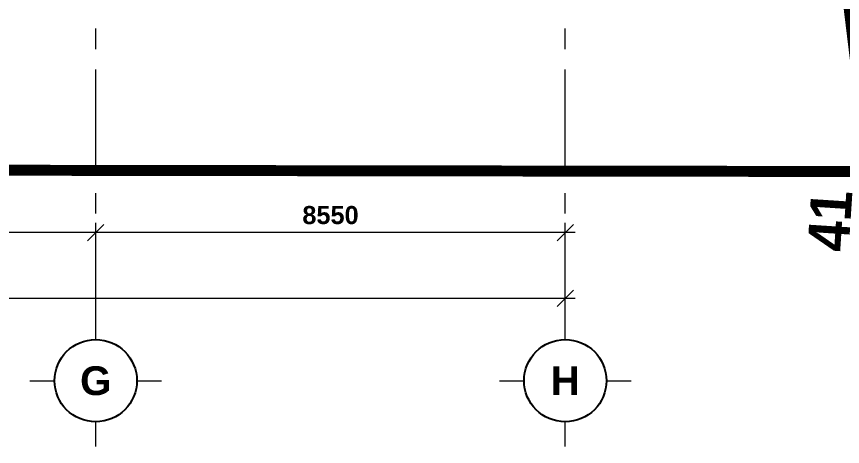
# Model space of a CAD drawing. Header units: millimetres. Extents: x -100356 to 314685, y 446 to 1273965.
# Drawn here: x 71749 to 86788, y 783084 to 790925 of the extents above; entities that cross this region are included whole.
import ezdxf
from ezdxf.enums import TextEntityAlignment as Align
from ezdxf.xclip import XClip

# ---------------------------------------------------------------- set-up
doc = ezdxf.new("R2010")
doc.units = ezdxf.units.MM
doc.header["$XCLIPFRAME"] = 2
doc.linetypes.add('20180221 BF$0$DASHDOT', pattern=[1, 0.5, -0.25, 0, -0.25])
doc.linetypes.add('CENTER', pattern=[2, 1.25, -0.25, 0.25, -0.25])
doc.layers.get('DEFPOINTS').update_dxf_attribs({"lineweight": 13})
for name, color, linetype in [('20180221 BF$0$10', 1, 'Continuous'), ('20180221 BF$0$sohieu_diem', 2, 'Continuous'), ('20180221 BF$0$TREE', 99, 'Continuous')]:
    doc.layers.add(name, color=color, linetype=linetype)
for name, color, linetype, lineweight in [('20180221 BF$0$setback', 1, 'Continuous', 13), ('A.Concrete', 7, 'Continuous', 25), ('LDIM OUT', 250, 'Continuous', 13), ('LGI', 250, 'CENTER', 9), ('luoicot', 30, 'Continuous', 13)]:
    doc.layers.add(name, color=color, linetype=linetype, lineweight=lineweight)
doc.styles.add('20180221 BF$0$VAPTIMN', font='VNI-Aptima-Bold.TTF')
doc.styles.add('ARIAL', font='Font - TrueType - Arial Bold.ttf')
doc.dimstyles.new('TL 150 OUT', dxfattribs={"dimscale": 150, "dimtxt": 2.2, "dimasz": 2, "dimexe": 1.2, "dimexo": 1.5, "dimgap": 1, "dimtad": 1, "dimdec": 0, "dimdsep": 46, "dimtxsty": 'ARIAL', "dimblk": 'OBLIQUE', "dimcen": 2, "dimdle": 1.2, "dimclrd": 256, "dimclre": 256, "dimclrt": 4, "dimaunit": 1, "dimadec": 0, "dimazin": 0, "dimtfac": 1, "dimtdec": 0, "dimtix": 1, "dimtmove": 2, "dimatfit": 3, "dimfxl": 1, "dimtolj": 1, "dimtzin": 0, "dimarcsym": 0})

# ---------------------------------------------------------------- blocks, each defined once
blk = doc.blocks.new('_Oblique')
at = {"color": 0, "linetype": 'ByBlock', "lineweight": -2}
blk.add_line((-0.5, -0.5), (0.5, 0.5), dxfattribs=at)
blk = doc.blocks.new('*D500')
at = {"layer": 'DEFPOINTS', "color": 0, "ltscale": 1000, "transparency": 16777216}
for p in [(-49500, 49084), (-40950, 49084), (-40950, 47584)]:
    blk.add_point(p, dxfattribs=at)
at = {"layer": 'LDIM OUT', "lineweight": -2, "ltscale": 1000, "transparency": 16777216}
for p, q in [((-49500, 48859), (-49500, 47404)), ((-40950, 48859), (-40950, 47404)), ((-49680, 47584), (-40770, 47584))]:
    blk.add_line(p, q, dxfattribs=at)
at = {"layer": 'LDIM OUT', "lineweight": -2, "ltscale": 1000, "transparency": 16777216, "xscale": 300, "yscale": 300, "zscale": 300, "rotation": 180}
blk.add_blockref('_Oblique', (-49500, 47584), dxfattribs=at)
at = {"layer": 'LDIM OUT', "lineweight": -2, "ltscale": 1000, "transparency": 16777216, "xscale": 300, "yscale": 300, "zscale": 300}
blk.add_blockref('_Oblique', (-40950, 47584), dxfattribs=at)
at = {"layer": 'LDIM OUT', "color": 4, "ltscale": 1000, "transparency": 16777216, "insert": (-45225, 47266), "char_height": 330, "attachment_point": 5, "rotation": 180, "style": 'ARIAL'}
blk.add_mtext('\\A1;8550', dxfattribs=at)
blk = doc.blocks.new('*D501')
at = {"layer": 'DEFPOINTS', "color": 0, "ltscale": 1000, "transparency": 16777216}
for p in [(-40950, 49084), (-34450, 49084), (-34450, 47584)]:
    blk.add_point(p, dxfattribs=at)
at = {"layer": 'LDIM OUT', "lineweight": -2, "ltscale": 1000, "transparency": 16777216}
for p, q in [((-40950, 48859), (-40950, 47404)), ((-34450, 48859), (-34450, 47404)), ((-41130, 47584), (-34270, 47584))]:
    blk.add_line(p, q, dxfattribs=at)
at = {"layer": 'LDIM OUT', "lineweight": -2, "ltscale": 1000, "transparency": 16777216, "xscale": 300, "yscale": 300, "zscale": 300, "rotation": 180}
blk.add_blockref('_Oblique', (-40950, 47584), dxfattribs=at)
at = {"layer": 'LDIM OUT', "lineweight": -2, "ltscale": 1000, "transparency": 16777216, "xscale": 300, "yscale": 300, "zscale": 300}
blk.add_blockref('_Oblique', (-34450, 47584), dxfattribs=at)
at = {"layer": 'LDIM OUT', "color": 4, "ltscale": 1000, "transparency": 16777216, "insert": (-37700, 47266), "char_height": 330, "attachment_point": 5, "rotation": 180, "style": 'ARIAL'}
blk.add_mtext('\\A1;6500', dxfattribs=at)
blk = doc.blocks.new('BLOCK TRUC')
for p, q in [((0, 500), (0, 800)), ((500, 0), (800, 0)), ((-800, 0), (-500, 0)), ((0, -800), (0, -500))]:
    blk.add_line(p, q)
at = {"lineweight": 25}
blk.add_circle((0, 0), 500, dxfattribs=at)
at = {"style": 'ARIAL'}
blk.add_attdef('1-2', text='', height=350, rotation=0, dxfattribs=at).set_placement((0, 0), align=Align.MIDDLE_CENTER)
blk = doc.blocks.new('*D508')
at = {"layer": 'DEFPOINTS', "color": 0, "ltscale": 1000, "transparency": 16777216}
for p in [(-49500, 49084), (-8000, 48784), (-8000, 47404)]:
    blk.add_point(p, dxfattribs=at)
at = {"layer": 'LDIM OUT', "lineweight": -2, "ltscale": 1000, "transparency": 16777216}
for p, q in [((-8000, 47629), (-8000, 48964)), ((-49680, 48784), (-7820, 48784)), ((-49500, 48859), (-49500, 48604))]:
    blk.add_line(p, q, dxfattribs=at)
at = {"layer": 'LDIM OUT', "lineweight": -2, "ltscale": 1000, "transparency": 16777216, "xscale": 300, "yscale": 300, "zscale": 300, "rotation": 180}
blk.add_blockref('_Oblique', (-49500, 48784), dxfattribs=at)
at = {"layer": 'LDIM OUT', "lineweight": -2, "ltscale": 1000, "transparency": 16777216, "xscale": 300, "yscale": 300, "zscale": 300}
blk.add_blockref('_Oblique', (-8000, 48784), dxfattribs=at)
at = {"layer": 'LDIM OUT', "color": 4, "ltscale": 1000, "transparency": 16777216, "insert": (-28750, 48466), "char_height": 330, "attachment_point": 5, "rotation": 180, "style": 'ARIAL'}
blk.add_mtext('\\A1;41500', dxfattribs=at)
blk = doc.blocks.new('20180221 BF$0$hientrang')
at = {"layer": '20180221 BF$0$10', "color": 1, "linetype": 'Continuous'}
blk.add_line((-113704, 94445, 0), (-110540, 43326, 0), dxfattribs=at)
at = {"layer": '20180221 BF$0$10', "color": 1}
blk.add_line((-113704, 94445, 0), (-110540, 43326, 0), dxfattribs=at)
at = {"layer": '20180221 BF$0$setback', "color": 1, "linetype": '20180221 BF$0$DASHDOT', "ltscale": 200, "const_width": 200, "elevation": 0}
blk.add_lwpolyline([(-64687, 107633), (-71608, 106512), (-73129, 105984), (-73130, 105414), (-77140, 104869), (-77250, 105249), (-77680, 105219), (-77900, 105350), (-82200, 105085), (-86230, 104910), (-87270, 104902), (-90121, 104815), (-91714, 102077), (-92674, 102048), (-92312, 95898), (-95312, 95702), (-99272, 95417), (-103263, 95232), (-108843, 94729), (-111844, 94613), (-113704, 94445), (-110540, 43326), (-98301, 45606), (-91530, 9756)], dxfattribs=at)
at = {"layer": '20180221 BF$0$sohieu_diem', "color": 3, "style": '20180221 BF$0$VAPTIMN'}
blk.add_text('41', height=750, rotation=359.9273, dxfattribs=at).set_placement((-112038, 43605, 0))
blk = doc.blocks.new('X-GRID')
at = {"layer": 'LGI', "ltscale": 1500}
for p, q in [((-49500, 49486.8), (-49500, -7272.6)), ((-40950, 49486.8), (-40950, -7272.6))]:
    blk.add_line(p, q, dxfattribs=at)
at = {"xscale": 1.5, "yscale": 1.5, "zscale": 1.5, "rotation": 180}
for p, values in [((-49500, 50284), {'1-2': 'H'}), ((-40950, 50284), {'1-2': 'G'})]:
    blk.add_blockref('BLOCK TRUC', p, dxfattribs=at).add_auto_attribs(values)
at = {"layer": 'LDIM OUT', "ltscale": 1000}
for base, p1, p2, picture, middle in [((-40950, 47584), (-49500, 49084), (-40950, 49084), '*D500', (-45225, 47265.5)), ((-8000, 48784), (-49500, 49084), (-8000, 47404), '*D508', (-28750, 48465.5)), ((-34450, 47584), (-40950, 49084), (-34450, 49084), '*D501', (-37700, 47265.5))]:
    dim = blk.add_linear_dim(base=base, p1=p1, p2=p2, dimstyle='TL 150 OUT', override={"dimtad": 4}, dxfattribs=at)
    dim.commit()
    dim.dimension.update_dxf_attribs({"geometry": picture, "text_midpoint": middle})
blk = doc.blocks.new('A$C60262ED2')
at = {"rotation": 180}
blk.add_blockref('X-GRID', (7409, 51484, 0), dxfattribs=at)
blk = doc.blocks.new('column')
at = {"layer": 'luoicot', "ltscale": 0.5}
blk.add_blockref('A$C60262ED2', (-47109, -40384, 0), dxfattribs=at)

msp = doc.modelspace()

# ---------------------------------------------------------------- block references
at = {"layer": '20180221 BF$0$TREE'}
ref = msp.add_blockref('20180221 BF$0$hientrang', (137502.3, 895676.4, 0), dxfattribs=dict(at, rotation=86.37342821610302))
XClip(ref).set_block_clipping_path([(-133148.1755428242, 112075.9558377523), (-124131.7889780848, -30182.5877385634), (-23551.8986045148, -23807.8059542924), (-32568.2851692542, 118450.7376220233)])
at = {"layer": 'A.Concrete'}
msp.add_blockref('column', (71940.7, 823468.3, 0), dxfattribs=at)

doc.saveas('drawing.dxf')
